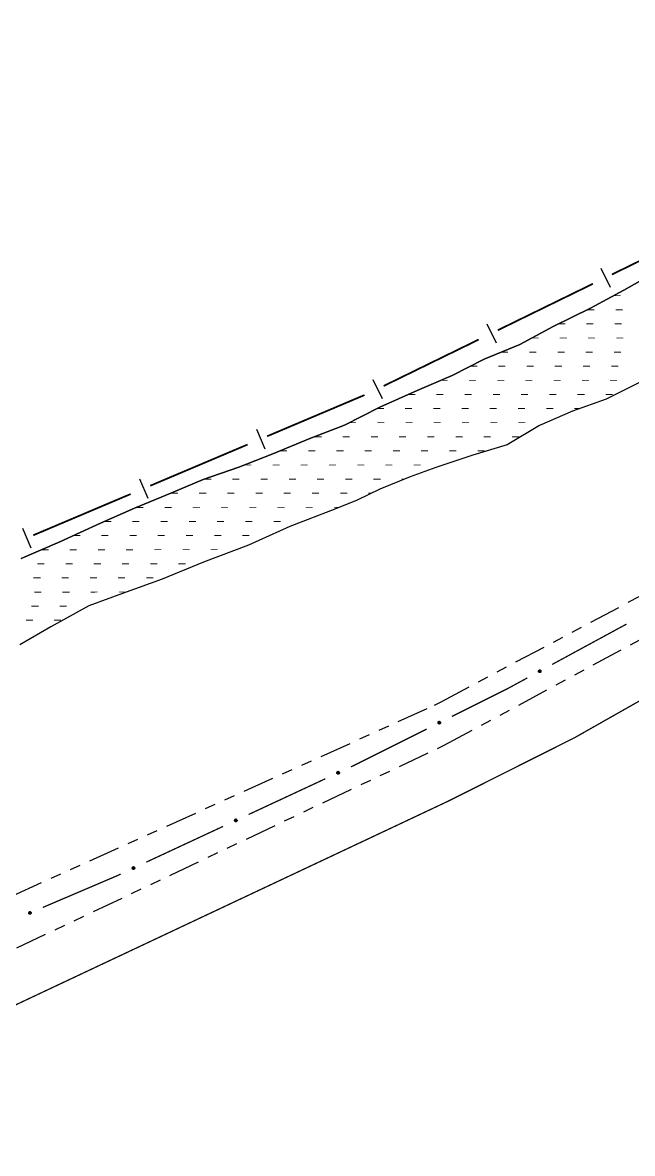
# Model space of a CAD drawing. Extents: x 212200 to 214553, y 4880545 to 4882659.
# Drawn here: x 213445 to 213531.5, y 4882096.9 to 4882257.2 of the extents above; entities that cross this region are included whole.
import ezdxf

# ---------------------------------------------------------------- set-up
doc = ezdxf.new("R2010")
doc.units = 0
doc.header["$LTSCALE"] = 1.5
doc.header["$MEASUREMENT"] = 0
doc.linetypes.add('TRACO_00', pattern=[10, -10])
doc.linetypes.add('TRACO_25', pattern=[8, 3, -1, 1, -1, 1, -1])
for name, color, linetype in [('HD-CURSO-PERENE', 170, 'CONTINUOUS'), ('HD-PRAIA', 251, 'CONTINUOUS'), ('LM-LIM-SETORES-BAIRROS', 250, 'CONTINUOUS'), ('RU-QUADRA', 210, 'CONTINUOUS'), ('SV-EIXO-ROD-ESTR', 7, 'CONTINUOUS'), ('SV-EST-M-N-PAV', 20, 'CONTINUOUS')]:
    doc.layers.add(name, color=color, linetype=linetype)

# ---------------------------------------------------------------- blocks, each defined once
blk = doc.blocks.new('*X1')
at = {"layer": 'HD-PRAIA', "const_width": 0.13}
for points in [[(213528.794198, 4882218.484171), (213529.794198, 4882218.484276)], [(213525.064138, 4882216.484101), (213526.064138, 4882216.484202)], [(213529.064138, 4882216.484504), (213530.064138, 4882216.484605)], [(213520.939471, 4882214.484027), (213521.939471, 4882214.484122)], [(213524.939471, 4882214.48441), (213525.939471, 4882214.484505)], [(213528.939471, 4882214.484792), (213529.939471, 4882214.484888)], [(213517.169218, 4882212.483956), (213518.169218, 4882212.484048)], [(213521.169218, 4882212.484323), (213522.169218, 4882212.484414)], [(213525.169218, 4882212.484689), (213526.169218, 4882212.484781)], [(213529.169218, 4882212.485056), (213530.169218, 4882212.485147)], [(213512.843025, 4882210.48388), (213513.843025, 4882210.483968)], [(213516.843025, 4882210.484232), (213517.843025, 4882210.484321)], [(213520.843025, 4882210.484585), (213521.843025, 4882210.484673)], [(213524.843025, 4882210.484938), (213525.843025, 4882210.485026)], [(213528.843025, 4882210.48529), (213529.843025, 4882210.485379)], [(213508.460976, 4882208.483803), (213509.460976, 4882208.483888)], [(213512.460976, 4882208.484145), (213513.460976, 4882208.48423)], [(213516.460976, 4882208.484487), (213517.460976, 4882208.484572)], [(213520.460976, 4882208.484829), (213521.460976, 4882208.484914)], [(213524.460976, 4882208.485171), (213525.460976, 4882208.485256)], [(213528.460976, 4882208.485512), (213529.460976, 4882208.485598)], [(213504.289783, 4882206.483728), (213505.289783, 4882206.483812)], [(213508.289783, 4882206.484064), (213509.289783, 4882206.484149)], [(213512.289783, 4882206.484401), (213513.289783, 4882206.484485)], [(213516.289783, 4882206.484737), (213517.289783, 4882206.484821)], [(213520.289783, 4882206.485074), (213521.289783, 4882206.485158)], [(213524.289783, 4882206.48541), (213525.289783, 4882206.485494)], [(213528.289783, 4882206.485746), (213529.289783, 4882206.48583)], [(213499.673818, 4882204.483649), (213500.673818, 4882204.483732)], [(213503.673818, 4882204.483981), (213504.673818, 4882204.484064)], [(213507.673818, 4882204.484314), (213508.673818, 4882204.484397)], [(213511.673818, 4882204.484646), (213512.673818, 4882204.484729)], [(213515.673818, 4882204.484978), (213516.673818, 4882204.485061)], [(213519.673818, 4882204.48531), (213520.673818, 4882204.485394)], [(213523.673818, 4882204.485643), (213524.673818, 4882204.485726)], [(213527.673818, 4882204.485975), (213528.673818, 4882204.486058)], [(213495.233645, 4882202.483572), (213496.233645, 4882202.483656)], [(213499.233645, 4882202.483908), (213500.233645, 4882202.483992)], [(213503.233645, 4882202.484244), (213504.233645, 4882202.484328)], [(213507.233645, 4882202.484579), (213508.233645, 4882202.484663)], [(213511.233645, 4882202.484915), (213512.233645, 4882202.484999)], [(213515.233645, 4882202.485251), (213516.233645, 4882202.485335)], [(213519.233645, 4882202.485587), (213520.233645, 4882202.485671)], [(213523.233645, 4882202.485923), (213523.989897, 4882202.483859)], [(213491.296494, 4882200.483499), (213492.296494, 4882200.483584)], [(213495.296494, 4882200.48384), (213496.296494, 4882200.483926)], [(213499.296494, 4882200.484181), (213500.296494, 4882200.484267)], [(213503.296494, 4882200.484523), (213504.296494, 4882200.484608)], [(213507.296494, 4882200.484864), (213508.296494, 4882200.484949)], [(213511.296494, 4882200.485205), (213512.296494, 4882200.48529)], [(213515.296494, 4882200.485546), (213516.296494, 4882200.485631)], [(213486.386742, 4882198.483417), (213487.386742, 4882198.4835)], [(213490.386742, 4882198.48375), (213491.386742, 4882198.483834)], [(213494.386741, 4882198.484084), (213495.386741, 4882198.484167)], [(213498.386741, 4882198.484417), (213499.386741, 4882198.484501)], [(213502.386741, 4882198.484751), (213503.386741, 4882198.484834)], [(213506.386741, 4882198.485084), (213507.386741, 4882198.485167)], [(213510.386741, 4882198.485417), (213511.386741, 4882198.485501)], [(213514.386741, 4882198.485751), (213515.386741, 4882198.485834)], [(213481.506149, 4882196.483335), (213482.506149, 4882196.483418)], [(213485.506149, 4882196.483668), (213486.506149, 4882196.483751)], [(213489.506149, 4882196.484001), (213490.506149, 4882196.484084)], [(213493.506149, 4882196.484334), (213494.506149, 4882196.484417)], [(213497.506149, 4882196.484666), (213498.506149, 4882196.48475)], [(213501.506149, 4882196.484999), (213502.506149, 4882196.485082)], [(213505.506149, 4882196.485332), (213506.506149, 4882196.485415)], [(213509.506149, 4882196.485665), (213510.506149, 4882196.485748)], [(213476.445873, 4882194.483252), (213477.445873, 4882194.483336)], [(213480.445873, 4882194.483591), (213481.445873, 4882194.483675)], [(213484.445873, 4882194.48393), (213485.445873, 4882194.484015)], [(213488.445873, 4882194.484269), (213489.445873, 4882194.484354)], [(213492.445873, 4882194.484608), (213493.445873, 4882194.484693)], [(213496.445873, 4882194.484947), (213497.445873, 4882194.485032)], [(213500.445873, 4882194.485286), (213501.445873, 4882194.485371)], [(213504.445873, 4882194.485625), (213504.675637, 4882194.483534)], [(213470.75502, 4882192.483162), (213471.75502, 4882192.483246)], [(213474.75502, 4882192.4835), (213475.75502, 4882192.483585)], [(213478.75502, 4882192.483838), (213479.75502, 4882192.483923)], [(213482.75502, 4882192.484176), (213483.75502, 4882192.484261)], [(213486.75502, 4882192.484515), (213487.75502, 4882192.484599)], [(213490.75502, 4882192.484853), (213491.75502, 4882192.484937)], [(213494.75502, 4882192.485191), (213495.75502, 4882192.485275)], [(213498.75502, 4882192.485529), (213499.130661, 4882192.483446)], [(213466.037232, 4882190.483082), (213467.037232, 4882190.483166)], [(213470.037232, 4882190.48342), (213471.037232, 4882190.483504)], [(213474.037232, 4882190.483758), (213475.037232, 4882190.483842)], [(213478.037232, 4882190.484096), (213479.037232, 4882190.48418)], [(213482.037232, 4882190.484434), (213483.037232, 4882190.484518)], [(213486.037232, 4882190.484772), (213487.037232, 4882190.484856)], [(213490.037232, 4882190.48511), (213491.037232, 4882190.485194)], [(213494.037232, 4882190.485448), (213494.44211, 4882190.483366)], [(213461.142104, 4882188.483), (213462.142104, 4882188.483084)], [(213465.142104, 4882188.483336), (213466.142104, 4882188.48342)], [(213469.142104, 4882188.483671), (213470.142104, 4882188.483755)], [(213473.142104, 4882188.484007), (213474.142104, 4882188.484091)], [(213477.142104, 4882188.484343), (213478.142104, 4882188.484427)], [(213481.142104, 4882188.484679), (213482.142104, 4882188.484763)], [(213485.142104, 4882188.485015), (213486.142104, 4882188.485099)], [(213489.142104, 4882188.485351), (213489.907034, 4882188.483287)], [(213456.585778, 4882186.482921), (213457.585778, 4882186.483006)], [(213460.585778, 4882186.483261), (213461.585778, 4882186.483345)], [(213464.585778, 4882186.4836), (213465.585778, 4882186.483685)], [(213468.585778, 4882186.48394), (213469.585778, 4882186.484024)], [(213472.585778, 4882186.484279), (213473.585778, 4882186.484364)], [(213476.585778, 4882186.484619), (213477.585778, 4882186.484704)], [(213480.585778, 4882186.484958), (213481.585778, 4882186.485043)], [(213484.585778, 4882186.485298), (213484.738147, 4882186.483203)], [(213452.175642, 4882184.482844), (213453.175642, 4882184.482929)], [(213456.175642, 4882184.483185), (213457.175642, 4882184.48327)], [(213460.175642, 4882184.483526), (213461.175642, 4882184.483612)], [(213464.175642, 4882184.483867), (213465.175642, 4882184.483953)], [(213468.175642, 4882184.484209), (213469.175642, 4882184.484294)], [(213472.175642, 4882184.48455), (213473.175642, 4882184.484635)], [(213476.175642, 4882184.484891), (213477.175642, 4882184.484976)], [(213447.686726, 4882182.482766), (213448.686726, 4882182.482852)], [(213451.686726, 4882182.483108), (213452.686726, 4882182.483194)], [(213455.686726, 4882182.483451), (213456.686726, 4882182.483536)], [(213459.686726, 4882182.483793), (213460.686726, 4882182.483879)], [(213463.686726, 4882182.484136), (213464.686726, 4882182.484221)], [(213467.686726, 4882182.484478), (213468.686726, 4882182.484563)], [(213471.686726, 4882182.48482), (213472.686726, 4882182.484906)], [(213447.109177, 4882180.483034), (213448.109177, 4882180.483121)], [(213451.109177, 4882180.483381), (213452.109176, 4882180.483467)], [(213455.109176, 4882180.483727), (213456.109176, 4882180.483814)], [(213459.109176, 4882180.484074), (213460.109176, 4882180.484161)], [(213463.109176, 4882180.484421), (213464.109176, 4882180.484508)], [(213467.109176, 4882180.484768), (213468.109176, 4882180.484854)], [(213446.552822, 4882178.483306), (213447.552822, 4882178.483393)], [(213450.552822, 4882178.483654), (213451.552822, 4882178.483741)], [(213454.552822, 4882178.484003), (213455.552822, 4882178.48409)], [(213458.552822, 4882178.484351), (213459.552822, 4882178.484438)], [(213462.552822, 4882178.4847), (213463.552822, 4882178.484787)], [(213446.663383, 4882176.483615), (213447.663383, 4882176.483704)], [(213450.663383, 4882176.483974), (213451.663383, 4882176.484064)], [(213454.663383, 4882176.484333), (213455.663383, 4882176.484423)], [(213458.663383, 4882176.484692), (213459.663383, 4882176.484782)], [(213446.269057, 4882174.483928), (213447.269057, 4882174.48402)], [(213450.269057, 4882174.484295), (213451.269057, 4882174.484387)], [(213454.269057, 4882174.484663), (213454.299113, 4882174.4827)], [(213445.47901, 4882172.484173), (213446.47901, 4882172.484262)], [(213449.47901, 4882172.484531), (213450.47901, 4882172.484621)]]:
    blk.add_lwpolyline(points, dxfattribs=at)

msp = doc.modelspace()

# ---------------------------------------------------------------- linework, layer by layer
at = {"layer": 'HD-CURSO-PERENE', "linetype": 'Continuous'}
msp.add_polyline3d([(213534.79, 4882221.83, 2.200891), (213530.24, 4882219.27, 2.200891), (213525.53, 4882216.71, 2.200891), (213520.23, 4882214.14, 2.200891), (213515.48, 4882211.57, 2.200891), (213510.43, 4882209.49, 2.200891), (213505.89, 4882207.17, 2.200891), (213500.97, 4882205.06, 2.200891), (213495.64, 4882202.69, 2.200891), (213490.64, 4882200.15, 2.200891), (213485.74, 4882198.23, 2.200891), (213480.48, 4882196.06, 2.200891), (213475.67, 4882194.18, 2.200891), (213470.63, 4882192.44, 2.200891), (213466.03, 4882190.48, 2.200891), (213460.89, 4882188.38, 2.200891), (213456.08, 4882186.26, 2.200891), (213450.28, 4882183.62, 2.200891), (213444.83, 4882181.23, 2.200891)], dxfattribs=at)
at = {"layer": 'HD-PRAIA', "linetype": 'TRACO_00'}
for points in [[(213444.83, 4882181.23, 2.200891), (213450.28, 4882183.62, 2.200891), (213456.08, 4882186.26, 2.200891), (213460.89, 4882188.38, 2.200891), (213466.03, 4882190.48, 2.200891), (213470.63, 4882192.44, 2.200891), (213475.67, 4882194.18, 2.200891), (213480.48, 4882196.06, 2.200891), (213485.74, 4882198.23, 2.200891), (213490.64, 4882200.15, 2.200891), (213495.64, 4882202.69, 2.200891), (213500.97, 4882205.06, 2.200891), (213505.89, 4882207.17, 2.200891), (213510.43, 4882209.49, 2.200891), (213515.48, 4882211.57, 2.200891), (213520.23, 4882214.14, 2.200891), (213525.53, 4882216.71, 2.200891), (213530.24, 4882219.27, 2.200891), (213534.79, 4882221.83, 2.200891)], [(213532.451233, 4882206.157467, 2.715393), (213527.744097, 4882203.821887, 2.755746), (213522.974542, 4882202.121978, 2.755746), (213518.265036, 4882200.092081, 2.765835), (213513.705638, 4882197.34221, 2.836453), (213508.846047, 4882195.892292, 2.725482), (213503.606521, 4882194.122388, 2.765835), (213499.961313, 4882192.816703, 2.765835), (213495.646934, 4882191.085778, 2.775923), (213492.455069, 4882189.489845, 2.775923), (213489.297978, 4882188.24269, 2.775923), (213482.879473, 4882185.766002, 2.775923), (213477.02772, 4882183.106114, 2.775923), (213470.643989, 4882180.712215, 2.775923), (213464.790456, 4882178.293203, 2.775923), (213459.190982, 4882176.273311, 2.775923), (213454.391435, 4882174.533404, 2.775923), (213449.0021, 4882171.573545, 2.775923), (213444.62267, 4882168.983667, 2.775923)]]:
    msp.add_polyline3d(points, dxfattribs=at)
at = {"layer": 'LM-LIM-SETORES-BAIRROS', "const_width": 0.25}
for points in [[(213533.728558, 4882224.014135), (213528.552282, 4882221.486621)], [(213525.856491, 4882220.170297), (213512.377533, 4882213.58868)], [(213509.681741, 4882212.272356), (213496.202783, 4882205.690739)], [(213493.492501, 4882204.40624), (213479.678472, 4882198.560505)], [(213476.915666, 4882197.391358), (213463.101638, 4882191.545623)], [(213460.338832, 4882190.376476), (213446.524804, 4882184.530741)]]:
    msp.add_lwpolyline(points, dxfattribs=at)
at = {"layer": 'LM-LIM-SETORES-BAIRROS'}
for points in [[(213526.995523, 4882222.395742), (213528.311847, 4882219.69995)], [(213510.820774, 4882214.497801), (213512.137097, 4882211.802009)], [(213494.646024, 4882206.59986), (213495.962348, 4882203.904069)], [(213478.172963, 4882199.552192), (213479.34211, 4882196.789387)], [(213461.596129, 4882192.53731), (213462.765276, 4882189.774505)], [(213445.019295, 4882185.522428), (213446.188442, 4882182.759623)]]:
    msp.add_lwpolyline(points, dxfattribs=at)
at = {"layer": 'RU-QUADRA', "linetype": 'Continuous', "const_width": 0.18, "flags": 128}
msp.add_lwpolyline([(213369.86, 4882089.67), (213429.802243, 4882111.445881), (213441.981821, 4882117.01065), (213505.44065, 4882146.890981), (213523.269216, 4882155.844318), (213547.202082, 4882169.406275), (213557.971872, 4882173.395086), (213568.741661, 4882172.996205), (213573.528235, 4882168.209632), (213579.910332, 4882153.451031), (213589.483479, 4882129.917046), (213611.222499, 4882076.068097)], dxfattribs=at)
at = {"layer": 'SV-EIXO-ROD-ESTR', "const_width": 0.18}
for points in [[(213530.618434, 4882171.939766), (213520.070658, 4882166.217491)], [(213513.911272, 4882162.875962), (213505.868059, 4882158.854355)], [(213513.917789, 4882162.879497), (213513.911272, 4882162.875962)], [(213516.554733, 4882164.310066), (213513.917789, 4882162.879497)], [(213502.29035, 4882157.065501), (213492.451651, 4882152.146151)], [(213491.906745, 4882151.873699), (213491.552487, 4882151.708753)], [(213492.451651, 4882152.146151), (213491.906745, 4882151.873699)], [(213487.926285, 4882150.020362), (213477.04768, 4882144.955192)], [(213473.421478, 4882143.266802), (213462.542873, 4882138.201631)], [(213458.367587, 4882136.257583), (213447.886321, 4882131.788413)], [(213458.916672, 4882136.513241), (213458.367587, 4882136.257583)]]:
    msp.add_lwpolyline(points, dxfattribs=at)
at = {"layer": 'SV-EIXO-ROD-ESTR'}
for points in [[(213518.491481, 4882165.235535), (213518.47824, 4882165.188453), (213518.457232, 4882165.150696), (213518.430647, 4882165.124248), (213518.40106, 4882165.107002), (213518.368804, 4882165.092768), (213518.333117, 4882165.085592), (213518.291744, 4882165.086401), (213518.244422, 4882165.099353), (213518.207158, 4882165.123415), (213518.179834, 4882165.148092), (213518.160074, 4882165.177908), (213518.146772, 4882165.209474), (213518.140544, 4882165.24679), (213518.141773, 4882165.28871), (213518.155948, 4882165.335979), (213518.176797, 4882165.372854), (213518.203183, 4882165.397761), (213518.233284, 4882165.417435), (213518.266389, 4882165.431573), (213518.30146, 4882165.438415), (213518.343664, 4882165.437101), (213518.390134, 4882165.422493), (213518.42715, 4882165.402118), (213518.45242, 4882165.376088), (213518.471123, 4882165.346018), (213518.485793, 4882165.313839), (213518.4945, 4882165.278266), (213518.491481, 4882165.235535)], [(213504.256946, 4882157.925725), (213504.242139, 4882157.879112), (213504.219881, 4882157.842078), (213504.192427, 4882157.816533), (213504.16228, 4882157.800286), (213504.129566, 4882157.787138), (213504.093659, 4882157.781159), (213504.052337, 4882157.78335), (213504.005473, 4882157.797876), (213503.969034, 4882157.82317), (213503.94255, 4882157.848746), (213503.923799, 4882157.879206), (213503.911559, 4882157.9112), (213503.906581, 4882157.948703), (213503.909211, 4882157.990558), (213503.924957, 4882158.037327), (213503.947027, 4882158.073484), (213503.974231, 4882158.097495), (213504.004972, 4882158.116153), (213504.038531, 4882158.129176), (213504.073812, 4882158.134842), (213504.115949, 4882158.132119), (213504.161904, 4882158.115965), (213504.198218, 4882158.094365), (213504.222604, 4882158.067505), (213504.240292, 4882158.036826), (213504.253878, 4882158.004175), (213504.261391, 4882157.968331), (213504.256946, 4882157.925725)], [(213489.916104, 4882150.825411), (213489.900003, 4882150.779229), (213489.876721, 4882150.742831), (213489.848565, 4882150.718061), (213489.817977, 4882150.702661), (213489.784909, 4882150.69043), (213489.74885, 4882150.685455), (213489.707604, 4882150.688797), (213489.661164, 4882150.704624), (213489.625445, 4882150.730925), (213489.599684, 4882150.75723), (213489.581789, 4882150.7882), (213489.570446, 4882150.820523), (213489.566516, 4882150.85815), (213489.570312, 4882150.899916), (213489.587356, 4882150.946228), (213489.610426, 4882150.981756), (213489.638289, 4882151.004999), (213489.669539, 4882151.022792), (213489.703448, 4882151.034874), (213489.738873, 4882151.039554), (213489.780917, 4882151.035656), (213489.826404, 4882151.018228), (213489.862102, 4882150.995623), (213489.88573, 4882150.968094), (213489.902555, 4882150.936934), (213489.915225, 4882150.903917), (213489.921736, 4882150.867877), (213489.916104, 4882150.825411)], [(213475.411297, 4882144.07185), (213475.395196, 4882144.025668), (213475.371914, 4882143.98927), (213475.343758, 4882143.9645), (213475.31317, 4882143.9491), (213475.280102, 4882143.936869), (213475.244043, 4882143.931894), (213475.202798, 4882143.935237), (213475.156357, 4882143.951063), (213475.120638, 4882143.977364), (213475.094877, 4882144.003669), (213475.076982, 4882144.03464), (213475.065639, 4882144.066962), (213475.061709, 4882144.10459), (213475.065505, 4882144.146355), (213475.08255, 4882144.192667), (213475.105619, 4882144.228195), (213475.133482, 4882144.251438), (213475.164732, 4882144.269231), (213475.198641, 4882144.281313), (213475.234066, 4882144.285993), (213475.27611, 4882144.282096), (213475.321598, 4882144.264667), (213475.357295, 4882144.242062), (213475.380923, 4882144.214533), (213475.397748, 4882144.183373), (213475.410418, 4882144.150356), (213475.416929, 4882144.114316), (213475.411297, 4882144.07185)], [(213460.906491, 4882137.31829), (213460.890389, 4882137.272107), (213460.867108, 4882137.235709), (213460.838951, 4882137.21094), (213460.808363, 4882137.195539), (213460.775296, 4882137.183309), (213460.739236, 4882137.178333), (213460.697991, 4882137.181676), (213460.651551, 4882137.197502), (213460.615831, 4882137.223803), (213460.590071, 4882137.250108), (213460.572176, 4882137.281079), (213460.560833, 4882137.313401), (213460.556903, 4882137.351029), (213460.560699, 4882137.392794), (213460.577743, 4882137.439106), (213460.600813, 4882137.474634), (213460.628676, 4882137.497877), (213460.659926, 4882137.51567), (213460.693835, 4882137.527752), (213460.72926, 4882137.532432), (213460.771304, 4882137.528535), (213460.816791, 4882137.511106), (213460.852488, 4882137.488501), (213460.876116, 4882137.460972), (213460.892941, 4882137.429812), (213460.905612, 4882137.396795), (213460.912123, 4882137.360755), (213460.906491, 4882137.31829)], [(213446.221929, 4882130.959053), (213446.204326, 4882130.913422), (213446.179867, 4882130.877805), (213446.150916, 4882130.853969), (213446.11984, 4882130.839577), (213446.086391, 4882130.828435), (213446.050188, 4882130.824641), (213446.009074, 4882130.82933), (213445.963176, 4882130.846667), (213445.928335, 4882130.874122), (213445.903449, 4882130.901255), (213445.886576, 4882130.932794), (213445.876296, 4882130.96547), (213445.873599, 4882131.003206), (213445.878758, 4882131.044825), (213445.897308, 4882131.090555), (213445.921527, 4882131.12531), (213445.950135, 4882131.147629), (213445.98195, 4882131.164391), (213446.016236, 4882131.175358), (213446.051795, 4882131.178877), (213446.093689, 4882131.173607), (213446.138582, 4882131.1547), (213446.173521, 4882131.13094), (213446.196237, 4882131.102653), (213446.212034, 4882131.070959), (213446.223618, 4882131.037545), (213446.228946, 4882131.001312), (213446.221929, 4882130.959053)]]:
    msp.add_lwpolyline(points, close=True, dxfattribs=at)
for points in [[(213518.390134, 4882165.422493), (213518.140544, 4882165.24679)], [(213518.343664, 4882165.437101), (213518.141773, 4882165.28871)], [(213518.364254, 4882165.426621), (213518.14359, 4882165.269652)], [(213518.42715, 4882165.402118), (213518.146772, 4882165.209474)], [(213518.406257, 4882165.412151), (213518.147315, 4882165.23131)], [(213518.318857, 4882165.433041), (213518.155458, 4882165.316452)], [(213518.436368, 4882165.388124), (213518.155837, 4882165.195571)], [(213518.30146, 4882165.438415), (213518.155948, 4882165.335979)], [(213518.45242, 4882165.376088), (213518.160074, 4882165.177908)], [(213518.459282, 4882165.360193), (213518.170254, 4882165.166135)], [(213518.280413, 4882165.432366), (213518.171778, 4882165.357906)], [(213518.266389, 4882165.431573), (213518.176797, 4882165.372854)], [(213518.471123, 4882165.346018), (213518.179834, 4882165.148092)], [(213518.475651, 4882165.327159), (213518.198718, 4882165.136558)], [(213518.485793, 4882165.313839), (213518.207158, 4882165.123415)], [(213518.485921, 4882165.293921), (213518.230029, 4882165.113182)], [(213518.4945, 4882165.278266), (213518.244422, 4882165.099353)], [(213518.491394, 4882165.25808), (213518.270284, 4882165.096211)], [(213518.491481, 4882165.235535), (213518.291744, 4882165.086401)], [(213518.483226, 4882165.210182), (213518.31873, 4882165.089894)], [(213518.47824, 4882165.188453), (213518.333117, 4882165.085592)], [(213518.466357, 4882165.166878), (213518.358271, 4882165.094269)], [(213518.457232, 4882165.150696), (213518.368804, 4882165.092768)], [(213504.161904, 4882158.115965), (213503.906581, 4882157.948703)], [(213504.115949, 4882158.132119), (213503.909211, 4882157.990558)], [(213504.136176, 4882158.120956), (213503.91039, 4882157.971449)], [(213504.177672, 4882158.10509), (213503.912831, 4882157.933005)], [(213504.091019, 4882158.12889), (213503.923815, 4882158.017827)], [(213504.073812, 4882158.134842), (213503.924957, 4882158.037327)], [(213504.052574, 4882158.1295), (213503.941512, 4882158.058713)], [(213504.038531, 4882158.129176), (213503.947027, 4882158.073484)], [(213504.198218, 4882158.094365), (213503.911559, 4882157.9112)], [(213504.206963, 4882158.080071), (213503.920154, 4882157.897001)], [(213504.222604, 4882158.067505), (213503.923799, 4882157.879206)], [(213504.228932, 4882158.05139), (213503.933579, 4882157.8671)], [(213504.240292, 4882158.036826), (213503.94255, 4882157.848746)], [(213504.244187, 4882158.017827), (213503.961039, 4882157.836588)], [(213504.253878, 4882158.004175), (213503.969034, 4882157.82317)], [(213504.253341, 4882157.984264), (213503.991551, 4882157.812179)], [(213504.261391, 4882157.968331), (213504.005473, 4882157.797876)], [(213504.257612, 4882157.948261), (213504.031216, 4882157.793872)], [(213504.256946, 4882157.925725), (213504.052337, 4882157.78335)], [(213504.247849, 4882157.900662), (213504.079424, 4882157.785939)], [(213504.242139, 4882157.879112), (213504.093659, 4882157.781159)], [(213504.229542, 4882157.857946), (213504.11909, 4882157.78899)], [(213504.219881, 4882157.842078), (213504.129566, 4882157.787138)], [(213489.826404, 4882151.018228), (213489.566516, 4882150.85815)], [(213489.780917, 4882151.035656), (213489.570312, 4882150.899916)], [(213489.862102, 4882150.995623), (213489.570446, 4882150.820523)], [(213489.800825, 4882151.023935), (213489.570958, 4882150.880782)], [(213489.841863, 4882151.006918), (213489.572326, 4882150.842284)], [(213489.870445, 4882150.981091), (213489.578642, 4882150.80609)], [(213489.88573, 4882150.968094), (213489.581789, 4882150.7882)], [(213489.755907, 4882151.033124), (213489.585671, 4882150.926767)], [(213489.738873, 4882151.039554), (213489.587356, 4882150.946228)], [(213489.891605, 4882150.951808), (213489.591228, 4882150.775826)], [(213489.902555, 4882150.936934), (213489.599684, 4882150.75723)], [(213489.717494, 4882151.034806), (213489.604501, 4882150.967143)], [(213489.703448, 4882151.034874), (213489.610426, 4882150.981756)], [(213489.905919, 4882150.917833), (213489.617827, 4882150.74456)], [(213489.915225, 4882150.903917), (213489.625445, 4882150.730925)], [(213489.914133, 4882150.884028), (213489.647646, 4882150.71931)], [(213489.921736, 4882150.867877), (213489.661164, 4882150.704624)], [(213489.917399, 4882150.847919), (213489.686785, 4882150.699904)], [(213489.916104, 4882150.825411), (213489.707604, 4882150.688797)], [(213489.906311, 4882150.800612), (213489.734753, 4882150.69063)], [(213489.900003, 4882150.779229), (213489.74885, 4882150.685455)], [(213489.88682, 4882150.758423), (213489.774488, 4882150.692573)], [(213489.876721, 4882150.742831), (213489.784909, 4882150.69043)], [(213475.321598, 4882144.264667), (213475.061709, 4882144.10459)], [(213475.27611, 4882144.282096), (213475.065505, 4882144.146355)], [(213475.357295, 4882144.242062), (213475.065639, 4882144.066962)], [(213475.296019, 4882144.270374), (213475.066151, 4882144.127221)], [(213475.337056, 4882144.253357), (213475.067519, 4882144.088723)], [(213475.365638, 4882144.22753), (213475.073835, 4882144.052529)], [(213475.380923, 4882144.214533), (213475.076982, 4882144.03464)], [(213475.2511, 4882144.279563), (213475.080864, 4882144.173206)], [(213475.234066, 4882144.285993), (213475.08255, 4882144.192667)], [(213475.386798, 4882144.198248), (213475.086421, 4882144.022265)], [(213475.397748, 4882144.183373), (213475.094877, 4882144.003669)], [(213475.212688, 4882144.281245), (213475.099694, 4882144.213583)], [(213475.198641, 4882144.281313), (213475.105619, 4882144.228195)], [(213475.401112, 4882144.164272), (213475.11302, 4882143.991)], [(213475.410418, 4882144.150356), (213475.120638, 4882143.977364)], [(213475.409326, 4882144.130467), (213475.142839, 4882143.965749)], [(213475.416929, 4882144.114316), (213475.156357, 4882143.951063)], [(213475.412592, 4882144.094359), (213475.181978, 4882143.946343)], [(213475.411297, 4882144.07185), (213475.202798, 4882143.935237)], [(213475.401505, 4882144.047051), (213475.229947, 4882143.937069)], [(213475.395196, 4882144.025668), (213475.244043, 4882143.931894)], [(213475.382014, 4882144.004862), (213475.269682, 4882143.939013)], [(213475.371914, 4882143.98927), (213475.280102, 4882143.936869)], [(213460.816791, 4882137.511106), (213460.556903, 4882137.351029)], [(213460.771304, 4882137.528535), (213460.560699, 4882137.392794)], [(213460.852488, 4882137.488501), (213460.560833, 4882137.313401)], [(213460.791212, 4882137.516813), (213460.561345, 4882137.37366)], [(213460.832249, 4882137.499796), (213460.562712, 4882137.335162)], [(213460.860831, 4882137.473969), (213460.569028, 4882137.298968)], [(213460.876116, 4882137.460972), (213460.572176, 4882137.281079)], [(213460.746294, 4882137.526002), (213460.576058, 4882137.419645)], [(213460.72926, 4882137.532432), (213460.577743, 4882137.439106)], [(213460.881992, 4882137.444687), (213460.581614, 4882137.268704)], [(213460.892941, 4882137.429812), (213460.590071, 4882137.250108)], [(213460.707881, 4882137.527684), (213460.594888, 4882137.460022)], [(213460.693835, 4882137.527752), (213460.600813, 4882137.474634)], [(213460.896305, 4882137.410712), (213460.608213, 4882137.237439)], [(213460.905612, 4882137.396795), (213460.615831, 4882137.223803)], [(213460.904519, 4882137.376907), (213460.638033, 4882137.212188)], [(213460.912123, 4882137.360755), (213460.651551, 4882137.197502)], [(213460.907785, 4882137.340798), (213460.677172, 4882137.192782)], [(213460.906491, 4882137.31829), (213460.697991, 4882137.181676)], [(213460.896698, 4882137.29349), (213460.72514, 4882137.183508)], [(213460.890389, 4882137.272107), (213460.739236, 4882137.178333)], [(213460.877207, 4882137.251301), (213460.764875, 4882137.185452)], [(213460.867108, 4882137.235709), (213460.775296, 4882137.183309)], [(213446.138582, 4882131.1547), (213445.873599, 4882131.003206)], [(213446.173521, 4882131.13094), (213445.876296, 4882130.96547)], [(213446.093689, 4882131.173607), (213445.878758, 4882131.044825)], [(213446.113204, 4882131.16124), (213445.878778, 4882131.02568)], [(213446.153663, 4882131.14289), (213445.878886, 4882130.987159)], [(213446.181385, 4882131.116143), (213445.884015, 4882130.950777)], [(213446.196237, 4882131.102653), (213445.886576, 4882130.932794)], [(213446.06861, 4882131.171893), (213445.894987, 4882131.07116)], [(213446.201576, 4882131.086184), (213445.895605, 4882130.920118)], [(213446.051795, 4882131.178877), (213445.897308, 4882131.090555)], [(213446.212034, 4882131.070959), (213445.903449, 4882130.901255)], [(213446.030273, 4882131.17483), (213445.915127, 4882131.110899)], [(213446.214771, 4882131.051759), (213445.921168, 4882130.887999)], [(213446.016236, 4882131.175358), (213445.921527, 4882131.12531)], [(213446.223618, 4882131.037545), (213445.928335, 4882130.874122)], [(213446.221876, 4882131.017703), (213445.950145, 4882130.861787)], [(213446.228946, 4882131.001312), (213445.963176, 4882130.846667)], [(213446.223959, 4882130.981507), (213445.988629, 4882130.841112)], [(213446.221929, 4882130.959053), (213446.009074, 4882130.82933)], [(213446.211331, 4882130.934588), (213446.036268, 4882130.830274)], [(213446.204326, 4882130.913422), (213446.050188, 4882130.824641)], [(213446.190471, 4882130.893058), (213446.076045, 4882130.830917)], [(213446.179867, 4882130.877805), (213446.086391, 4882130.828435)]]:
    msp.add_lwpolyline(points, dxfattribs=at)
at = {"layer": 'SV-EST-M-N-PAV', "linetype": 'TRACO_25'}
for points in [[(213443.588178, 4882133.445529, 8.657394), (213503.411807, 4882160.443634, 7.537595), (213504.358158, 4882160.946078, 7.537595), (213530.971055, 4882175.075584, 7.537595), (213544.036904, 4882182.012597, 7.15424), (213556.305975, 4882185.012413, 6.559031), (213556.895946, 4882185.052408, 6.559031), (213565.304953, 4882189.382198, 5.933557), (213570.38375, 4882195.841929, 5.671261), (213576.922203, 4882204.151584, 5.721703), (213587.870241, 4882214.051153, 5.610732), (213623.543625, 4882247.739697, 4.470755), (213624.42817, 4882248.576049, 4.470755), (213635.181107, 4882258.743129, 4.470755)], [(213367.954404, 4882101.185204, 9.262691), (213444.209414, 4882126.055256, 8.828896), (213504.792644, 4882154.773836, 7.416535), (213534.336092, 4882170.696978, 6.912121), (213540.618275, 4882174.08291, 6.912121), (213547.320094, 4882176.491986, 6.670002), (213550.827318, 4882177.752714, 6.670002), (213559.766685, 4882179.652591, 6.649825), (213569.896324, 4882179.532535, 6.327)]]:
    msp.add_polyline3d(points, dxfattribs=at)

# ---------------------------------------------------------------- block references
at = {"layer": 'HD-PRAIA'}
msp.add_blockref('*X1', (0, 0), dxfattribs=at)

doc.saveas('drawing.dxf')
